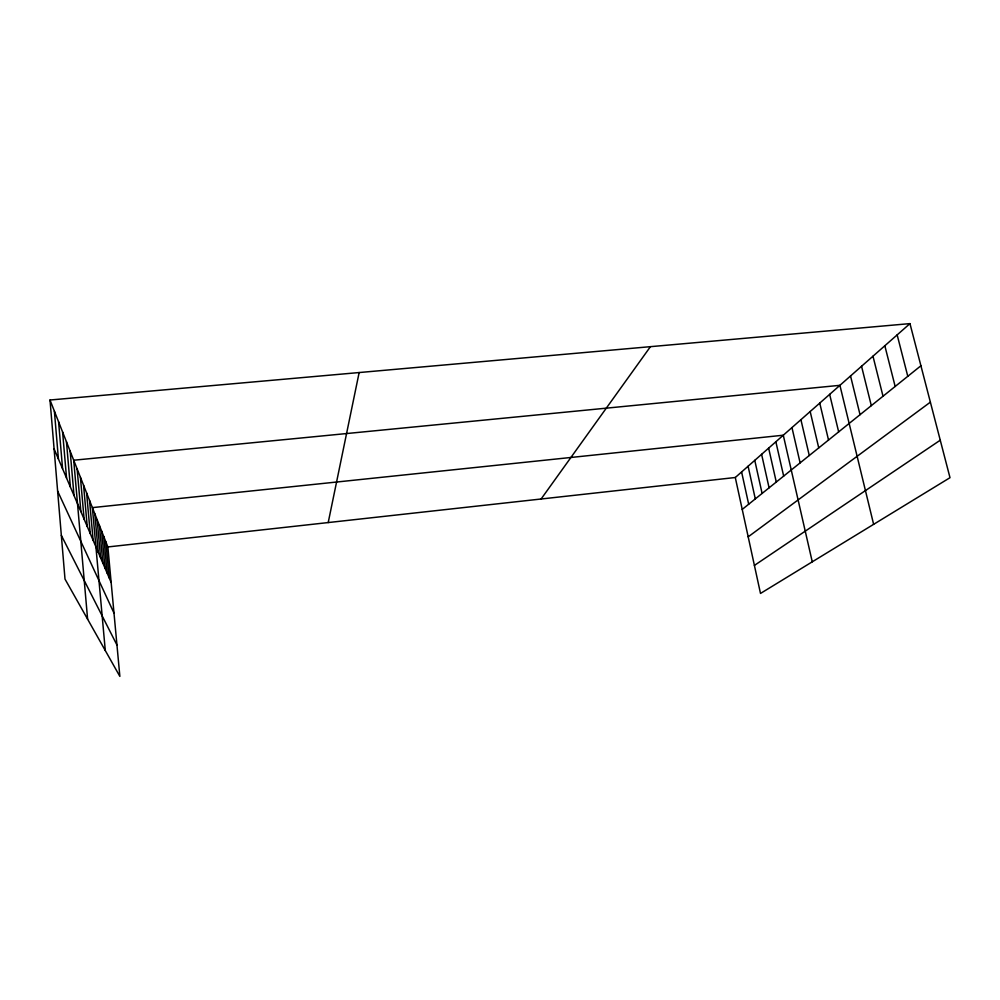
<?xml version="1.0" encoding="UTF-8"?>
<svg xmlns="http://www.w3.org/2000/svg" width="1000" height="1000" viewBox="0 0 1000 1000"><rect width="100%" height="100%" fill="white"/><g stroke="black" fill="none" stroke-linecap="round" stroke-linejoin="round"><path stroke-width="1.5" d="M328.212 522.562L359.15 372.55M541.112 499L650.438 346.662M735.288 477.512L909.963 323.612L950 477.688L760.5 593.438L735.288 477.512L107.863 546.95L50 400.012L909.963 323.612M742.225 509.412L920.913 365.763M748.188 536.838L930.375 402.15M754.4 565.413L940.263 440.2M61.337 535.375L116.95 645.037M57.625 491.1L114 613.125M54.088 448.85L111.163 582.513M897.163 334.888L907.788 376.312M884.837 345.75L895.163 386.463M872.975 356.2L883.012 396.225M861.55 366.262L871.312 405.637M850.537 375.962L860.037 414.7M873.625 524.338L839.912 385.325L73.713 460.225L87.613 619.2M829.65 394.363L838.662 431.887M819.75 403.088L828.525 440.037M810.175 411.525L818.737 447.9M800.913 419.688L809.275 455.513M791.963 427.575L800.113 462.875M812.262 561.812L783.288 435.213L92.375 507.625L105.288 650.537M775.863 441.763L783.662 476.1M768.637 448.125L776.275 482.038M761.6 454.325L769.087 487.812M754.762 460.35L762.1 493.425M748.1 466.225L755.3 498.9M741.6 471.938L748.675 504.225M107.863 546.95L119.862 676.388L65 579.087L50 400.012M105.838 541.812L109.175 577.85M103.763 536.525L107.125 573.062M101.625 531.087L105.013 568.125M99.412 525.487L102.837 563.038M97.137 519.712L100.6 557.788M94.8 513.763L98.3 552.388M89.55 500.438L93.125 540.275M86.613 492.987L90.237 533.513M83.575 485.25L87.238 526.475M80.412 477.225L84.125 519.188M77.125 468.888L80.887 511.6M70.163 451.2L74.013 495.5M66.463 441.812L70.362 486.95M62.6 432.025L66.55 478.025M58.587 421.812L62.575 468.725M54.387 411.15L58.425 459"/></g></svg>
